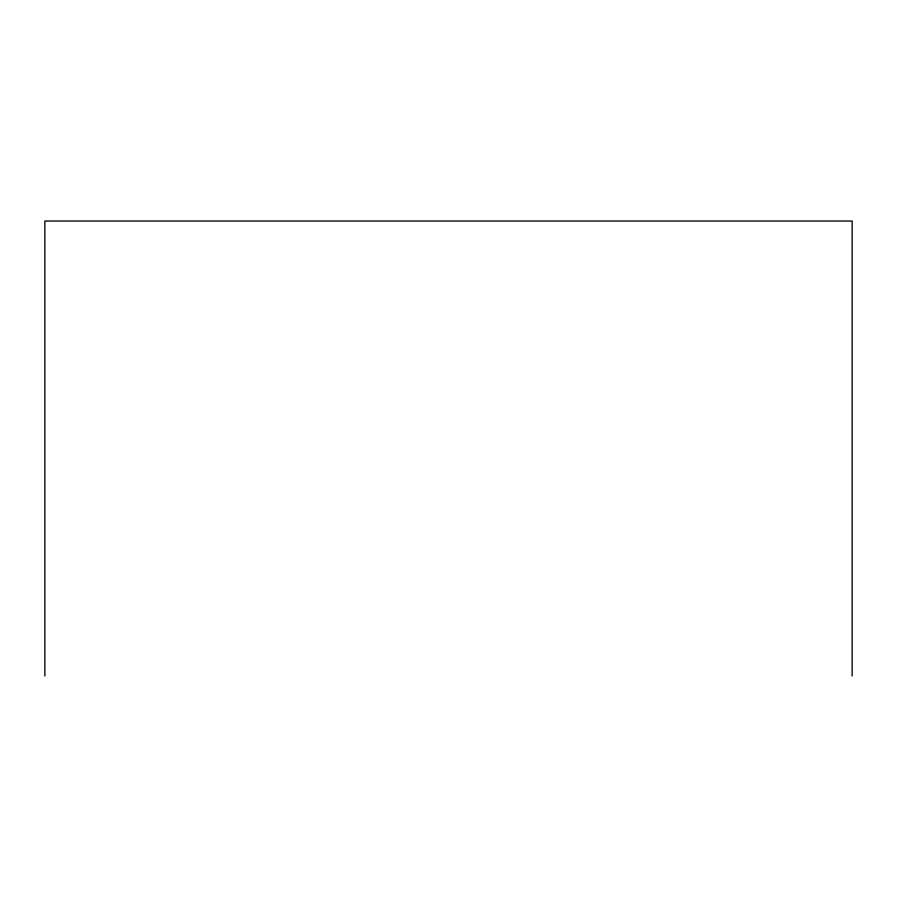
<?xml version="1.0" encoding="UTF-8"?>
<svg xmlns="http://www.w3.org/2000/svg" width="897" height="897" viewBox="0 0 897 897"><rect width="100%" height="100%" fill="white"/><g stroke="black" fill="none" stroke-linecap="round" stroke-linejoin="round"><path stroke-width="1.35" d="M852.15 675.957L852.15 221.043L44.85 221.043L44.85 675.957"/></g></svg>
